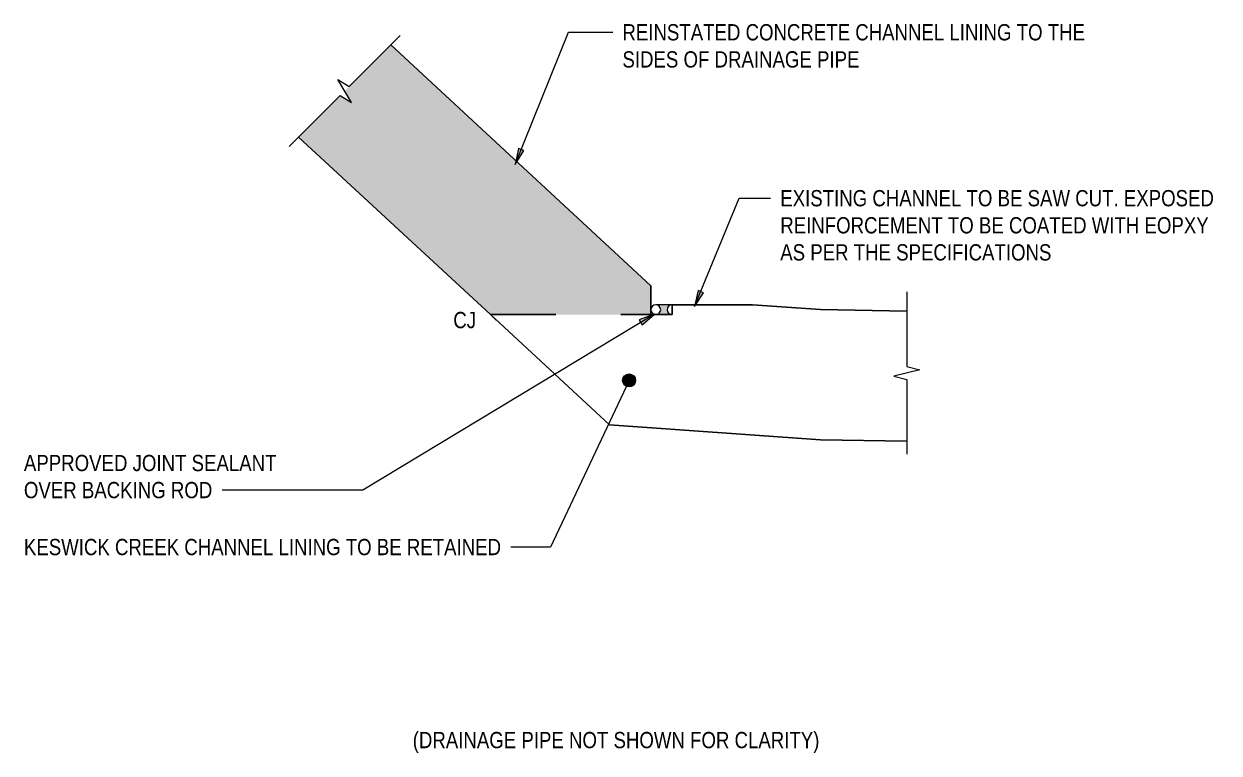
# Model space of a CAD drawing. Header units: metres. Extents: x 577.1 to 621.8, y 1.3 to 21.9.
# Drawn here: x 620.011 to 621.848, y 1.344 to 2.465 of the extents above; entities that cross this region are included whole.
import ezdxf

# ---------------------------------------------------------------- set-up
doc = ezdxf.new("R2010")
doc.units = ezdxf.units.M
doc.linetypes.add('JacobsDash', pattern=[0.0045, 0.003, -0.0015])
for name, color, linetype, lineweight in [('D-BDGE', 7, 'Continuous', 13), ('D-BDGE-LINE', 7, 'Continuous', 9), ('D-ENHA-TEXT', 7, 'Continuous', 9)]:
    doc.layers.add(name, color=color, linetype=linetype, lineweight=lineweight)
doc.styles.add('Arial Narrow_3', font='ARIALN.TTF', dxfattribs={"height": 0.025})

# ---------------------------------------------------------------- blocks, each defined once
blk = doc.blocks.new('CS_DET_BreakLine_ViewScale - CS_Std BreakLine-7759729-DRG-2871024 - DETAIL C')
at = {"layer": 'D-BDGE-LINE'}
for p, q in [((0.0955, -0.02), (0.1055, 0.02)), ((0.1055, 0.02), (0.1105, 0)), ((-0.02, 0), (0.0905, 0)), ((0.0905, 0), (0.0955, -0.02)), ((0.1105, 0), (0.221, 0))]:
    blk.add_line(p, q, dxfattribs=at)
blk = doc.blocks.new('CS_DET_BreakLine_ViewScale - CS_Std BreakLine-7762303-DRG-2871024 - DETAIL C')
at = {"layer": 'D-BDGE-LINE'}
for p, q in [((0.0998, 0.02), (0.0948, 0)), ((0.1098, -0.02), (0.0998, 0.02)), ((0.0948, 0), (-0.02, 0)), ((0.1148, 0), (0.1098, -0.02)), ((0.2296, 0), (0.1148, 0))]:
    blk.add_line(p, q, dxfattribs=at)

msp = doc.modelspace()

# ---------------------------------------------------------------- hatches: boundary and pattern name
at = {"layer": 'D-BDGE-LINE', "true_color": 0xc0c0c0}
msp.add_hatch(color=9, dxfattribs=at).paths.add_polyline_path([(620.9748, 2.0184), (620.9748, 2.0625), (620.5751, 2.4333), (620.504, 2.3622), (620.5146, 2.3445), (620.497, 2.3551), (620.433, 2.2912), (620.7284, 2.0184)])
at = {"layer": 'D-BDGE-LINE', "true_color": 0xd8d8d8}
msp.add_hatch(color=254, dxfattribs=at).paths.add_polyline_path([(621.0054, 2.0184), (621.0073, 2.0184), (621.0054, 2.0186), (621.0036, 2.0194), (621.002, 2.0206), (621.0008, 2.0221), (621.0001, 2.0239), (620.9998, 2.0259), (621.0001, 2.0278), (621.0008, 2.0296), (621.002, 2.0312), (621.0036, 2.0324), (621.0054, 2.0331), (621.0073, 2.0334), (620.9823, 2.0334), (620.9843, 2.0331), (620.9861, 2.0324), (620.9876, 2.0312), (620.9888, 2.0296), (620.9896, 2.0278), (620.9898, 2.0259), (620.9896, 2.0239), (620.9888, 2.0221), (620.9876, 2.0206), (620.9861, 2.0194), (620.9843, 2.0186), (620.9823, 2.0184), (621.0036, 2.0184)])
at = {"layer": 'D-ENHA-TEXT'}
for points in [[(620.7659, 2.2492), (620.7794, 2.2707), (620.7712, 2.274)], [(621.042, 2.0306), (621.0556, 2.052), (621.0475, 2.0554)], [(620.9803, 2.0193), (620.9566, 2.0102), (620.9611, 2.0026)]]:
    msp.add_hatch(color=256, dxfattribs=at).paths.add_polyline_path(points)
h = msp.add_hatch(color=256, dxfattribs=at)
edge = h.paths.add_edge_path()
edge.add_arc((620.9412, 1.9172), 0.01, 0, 360)

# ---------------------------------------------------------------- linework, layer by layer
at = {"layer": 'D-BDGE', "lineweight": 25}
for p, q in [((620.5751, 2.4333), (620.9748, 2.0625)), ((620.7284, 2.0184), (620.433, 2.2912)), ((620.9748, 2.0625), (620.9748, 2.0184)), ((621.0073, 2.0334), (621.0073, 2.0184)), ((621.1308, 2.0334), (621.0073, 2.0334)), ((621.2356, 2.026), (621.1308, 2.0334)), ((621.3681, 2.0237), (621.2356, 2.026)), ((620.7283, 2.0184), (620.9113, 1.8487)), ((620.7284, 2.0184), (620.7369, 2.0099)), ((620.9748, 2.0184), (621.0073, 2.0184)), ((620.9113, 1.8487), (621.2356, 1.826)), ((621.2356, 1.826), (621.3681, 1.8237))]:
    msp.add_line(p, q, dxfattribs=at)
at = {"layer": 'D-BDGE', "lineweight": 18}
for p, q in [((621.0073, 2.0334), (620.9823, 2.0334)), ((620.9823, 2.0184), (621.0073, 2.0184))]:
    msp.add_line(p, q, dxfattribs=at)
at = {"layer": 'D-BDGE', "linetype": 'JacobsDash', "lineweight": 25}
msp.add_line((620.7284, 2.0184), (620.9748, 2.0184), dxfattribs=at)
at = {"layer": 'D-BDGE', "lineweight": 18}
for centre, start, end in [((620.9823, 2.0259), 90, 270), ((620.9823, 2.0259), 270, 90), ((620.9823, 2.0259), 270, 90), ((621.0073, 2.0259), 90, 270)]:
    msp.add_arc(centre, 0.0075, start, end, dxfattribs=at)
at = {"layer": 'D-ENHA-TEXT'}
for p, q in [((620.7659, 2.2492), (620.8481, 2.4525)), ((620.8481, 2.4525), (620.916, 2.4525)), ((620.7712, 2.274), (620.7659, 2.2492)), ((620.7659, 2.2492), (620.7794, 2.2707)), ((620.7794, 2.2707), (620.7712, 2.274)), ((621.042, 2.0306), (621.1106, 2.1974)), ((621.1106, 2.1974), (621.1586, 2.1974)), ((621.0475, 2.0554), (621.042, 2.0306)), ((621.042, 2.0306), (621.0556, 2.052)), ((621.0556, 2.052), (621.0475, 2.0554)), ((620.9803, 2.0193), (620.532, 1.7486)), ((620.9803, 2.0193), (620.9566, 2.0102)), ((620.9566, 2.0102), (620.9611, 2.0026)), ((620.9611, 2.0026), (620.9803, 2.0193)), ((620.9412, 1.9172), (620.8205, 1.661)), ((620.4232, 1.7486), (620.3156, 1.7486)), ((620.532, 1.7486), (620.4232, 1.7486)), ((620.7601, 1.661), (620.7594, 1.661)), ((620.8205, 1.661), (620.7601, 1.661))]:
    msp.add_line(p, q, dxfattribs=at)
msp.add_circle((620.9412, 1.9172), 0.01, dxfattribs=at)

# ---------------------------------------------------------------- block references
at = {"layer": 'D-BDGE-LINE'}
for name, p, rotation in [('CS_DET_BreakLine_ViewScale - CS_Std BreakLine-7759729-DRG-2871024 - DETAIL C', (620.433, 2.2912), 45), ('CS_DET_BreakLine_ViewScale - CS_Std BreakLine-7762303-DRG-2871024 - DETAIL C', (621.3681, 1.8237), 90)]:
    msp.add_blockref(name, p, dxfattribs=dict(at, rotation=rotation))

# ---------------------------------------------------------------- texts
at = {"layer": 'D-ENHA-TEXT', "char_height": 0.025, "attachment_point": 1, "style": 'Arial Narrow_3', "bg_fill": 3, "box_fill_scale": 1, "bg_fill_color": 256, "bg_fill_transparency": 0}
for s, insert in [('EXISTING CHANNEL TO BE SAW CUT. EXPOSED ', (621.1736, 2.2099)), ('REINFORCEMENT TO BE COATED WITH EOPXY ', (621.1736, 2.1682)), ('AS PER THE SPECIFICATIONS ', (621.1736, 2.1266)), ('KESWICK CREEK CHANNEL LINING TO BE RETAINED', (620.0109, 1.6735)), ('(DRAINAGE PIPE NOT SHOWN FOR CLARITY)', (620.6086, 1.3767))]:
    msp.add_mtext(s, dxfattribs=dict(at, insert=insert))
at = {"layer": 'D-ENHA-TEXT', "char_height": 0.025, "attachment_point": 1, "style": 'Arial Narrow_3', "bg_fill": 3, "box_fill_scale": 1, "bg_fill_color": 256, "bg_fill_true_color": 13158600, "bg_fill_transparency": 0}
for s, insert in [('APPROVED JOINT SEALANT ', (620.0109, 1.8027)), ('OVER BACKING ROD', (620.0109, 1.7611))]:
    msp.add_mtext(s, dxfattribs=dict(at, insert=insert))

# ---------------------------------------------------------------- next in the draw order: texts
at = {"layer": 'D-ENHA-TEXT', "char_height": 0.025, "attachment_point": 1, "style": 'Arial Narrow_3', "bg_fill": 3, "box_fill_scale": 1, "bg_fill_color": 256, "bg_fill_transparency": 0}
for s, insert in [('REINSTATED CONCRETE CHANNEL LINING TO THE ', (620.931, 2.465)), ('SIDES OF DRAINAGE PIPE', (620.931, 2.4233)), ('CJ', (620.671, 2.0225))]:
    msp.add_mtext(s, dxfattribs=dict(at, insert=insert))

doc.saveas('drawing.dxf')
